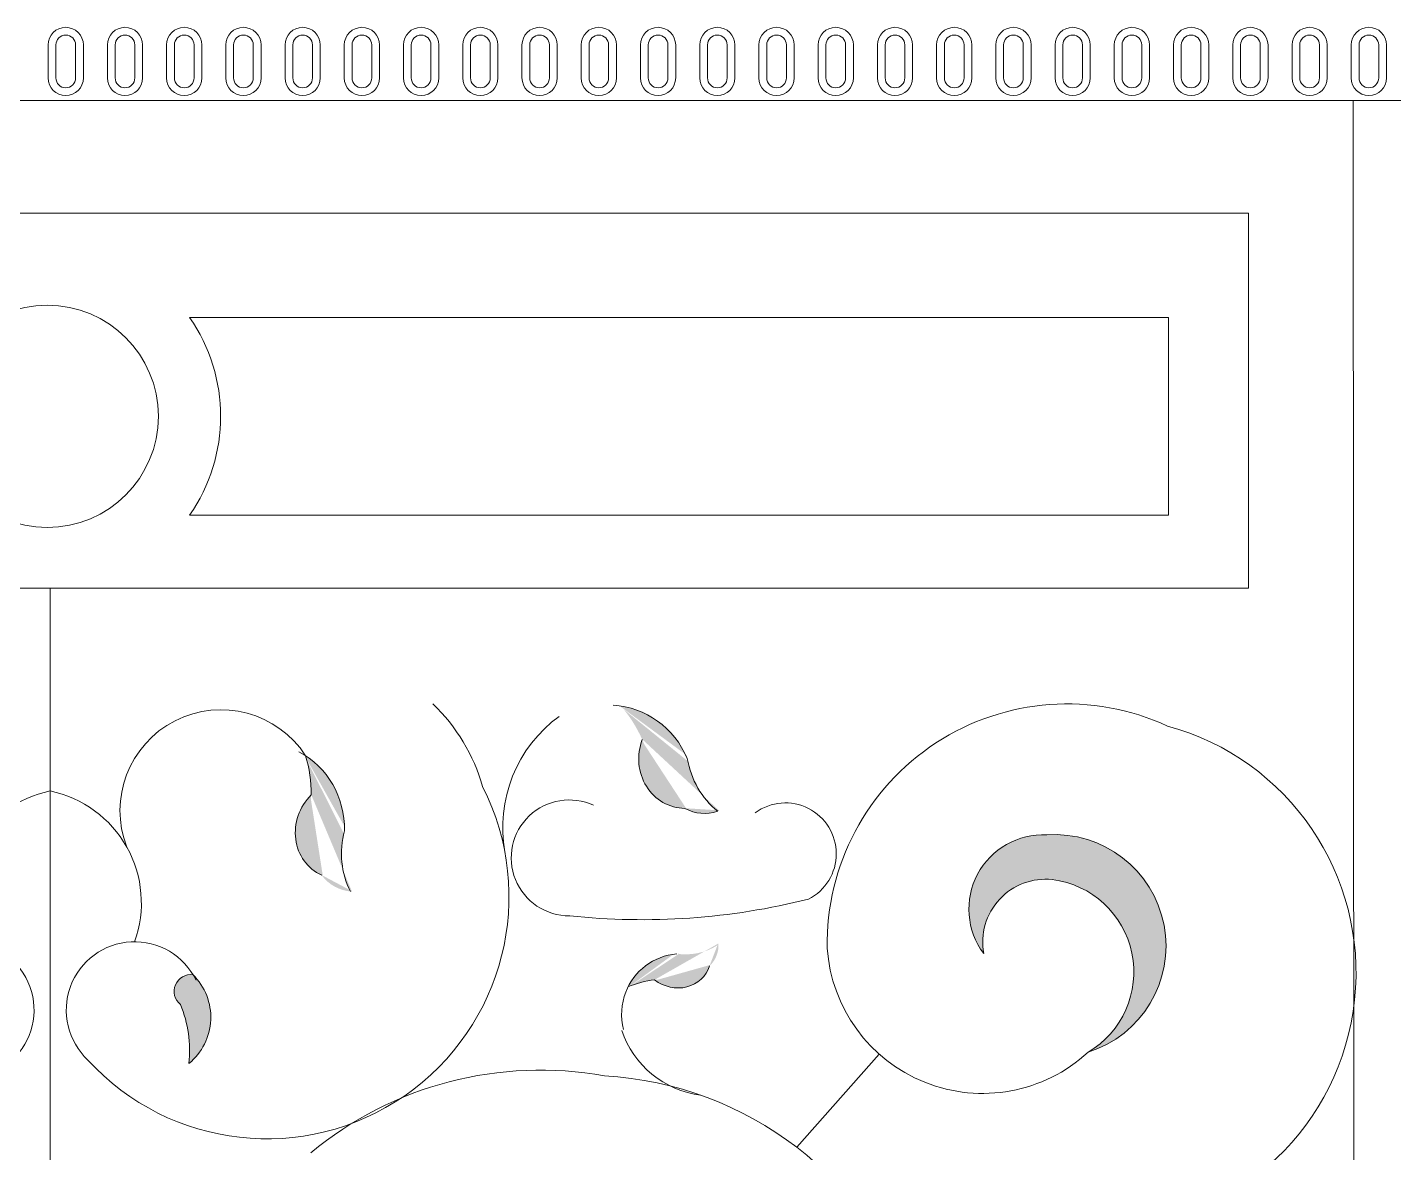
# Model space of a CAD drawing. Header units: inches. Extents: x 16.3 to 32.1, y 12.3 to 22.2.
# Drawn here: x 23.2692 to 23.5114, y 18.3746 to 18.5742 of the extents above; entities that cross this region are included whole.
import ezdxf

# ---------------------------------------------------------------- set-up
doc = ezdxf.new("R2010")
doc.units = ezdxf.units.IN
doc.header["$MEASUREMENT"] = 0

msp = doc.modelspace()

# ---------------------------------------------------------------- hatches: boundary and pattern name
at = {"lineweight": 9}
h = msp.add_hatch(color=256, dxfattribs=at)
edge = h.paths.add_edge_path()
edge.add_ellipse((23.3896810022428, 18.44296237818249), major_axis=(-0.003054262308462937, -0.007665959079349591), ratio=0.9263397930872965, start_angle=353.1262854268903, end_angle=397.7506138810956, ccw=False)
edge.add_ellipse((23.38639664778095, 18.44497706495938), major_axis=(-0.00347163578568185, -0.00871353380384566), ratio=0.9263397930854981, start_angle=271.7918971696282, end_angle=379.3710892101359, ccw=False)
edge.add_ellipse((23.35605541624813, 18.43589682463431), major_axis=(-0.009643824668901823, -0.0242052442896821), ratio=0.9263397930932752, start_angle=138.0295197476756, end_angle=154.270409907259)
edge.add_ellipse((23.37129934515152, 18.43676498136342), major_axis=(-0.006442454473310687, -0.01617005593319201), ratio=0.9263397930883474, start_angle=137.0486262020531, end_angle=192.034291997529, ccw=False)
edge.add_ellipse((23.40125529545925, 18.44820814965419), major_axis=(-0.006034337096128615, -0.01514571329398146), ratio=0.9263397930863889, start_angle=-56.58751874061448, end_angle=-15.87347738905482)
h = msp.add_hatch(color=256, dxfattribs=at)
edge = h.paths.add_edge_path()
edge.add_ellipse((23.32793576569266, 18.42885319259108), major_axis=(-0.00594062797851342, -0.005727511333560475), ratio=0.9263397930872971, start_angle=353.1262854268903, end_angle=397.7506138810956, ccw=False)
edge.add_ellipse((23.32577275298564, 18.43204181660446), major_axis=(-0.006752431388141991, -0.006510191758129875), ratio=0.9263397930854984, start_angle=271.7918971696282, end_angle=379.37108921013595, ccw=False)
edge.add_ellipse((23.29438470686189, 18.43626457112296), major_axis=(-0.01875751617594085, -0.01808460097090956), ratio=0.9263397930932749, start_angle=138.0295197476756, end_angle=154.270409907259)
edge.add_ellipse((23.3086331199294, 18.43077696786016), major_axis=(-0.01253075912576361, -0.01208122527955386), ratio=0.9263397930883468, start_angle=137.0486262020531, end_angle=192.034291997529, ccw=False)
edge.add_ellipse((23.34064333097535, 18.42886609157875), major_axis=(-0.01173695909652754, -0.01131590237407694), ratio=0.926339793086389, start_angle=-56.58751874061448, end_angle=-15.87347738905483)
for points in [[(23.45726049770909, 18.39244815553124, 0.8890552406706848), (23.44994816656408, 18.43099361650834, 0.6344124819785262), (23.43876936045503, 18.40994738925813, -0.5015417618768503), (23.4509344371662, 18.42307181455041, -0.7148687783624631)], [(23.29635473557476, 18.40090228114105, -0.12816759498796), (23.29786758411928, 18.39046001567981, 0.4446220346566569), (23.29858786905426, 18.40620646960841, 0.7520325571158386)]]:
    msp.add_hatch(color=256, dxfattribs=at).paths.add_polyline_path(points)
h = msp.add_hatch(color=256, dxfattribs=at)
edge = h.paths.add_edge_path()
edge.add_ellipse((23.38614685604206, 18.41189094897799), major_axis=(0.004474112844140871, -0.003653639721828371), ratio=0.9263397930872963, start_angle=353.1262854268903, end_angle=397.7506138810956, ccw=False)
edge.add_ellipse((23.38411012707375, 18.41012282874379), major_axis=(0.005085512863547964, -0.004152919797021072), ratio=0.9263397930854984, start_angle=271.7918971696282, end_angle=379.37108921013595, ccw=False)
edge.add_ellipse((23.38378065966606, 18.38795570019933), major_axis=(0.01412699875585865, -0.01153635717122808), ratio=0.9263397930932753, start_angle=138.0295197476756, end_angle=154.270409907259)
edge.add_ellipse((23.38641207803702, 18.39831474740214), major_axis=(0.009437391224270246, -0.007706740676606086), ratio=0.9263397930883472, start_angle=137.0486262020531, end_angle=192.034291997529, ccw=False)
edge.add_ellipse((23.38508300300518, 18.42072240320733), major_axis=(0.00883955023508259, -0.0072185331456135), ratio=0.9263397930863889, start_angle=-56.58751874061448, end_angle=-15.87347738905483)

# ---------------------------------------------------------------- linework, layer by layer
for p, q in [((23.27290409306528, 18.5710509273542), (23.27290409306528, 18.56519011246716)), ((23.27428541732706, 18.5710509273542), (23.27428541732706, 18.56519011246716)), ((23.27776955688233, 18.5710509273542), (23.27776955688233, 18.56519011246716)), ((23.27915088114411, 18.5710509273542), (23.27915088114411, 18.56519011246716)), ((23.28340505675768, 18.5710509273542), (23.28340505675768, 18.56519011246716)), ((23.28478638101947, 18.5710509273542), (23.28478638101947, 18.56519011246716)), ((23.28827052057547, 18.5710509273542), (23.28827052057547, 18.56519011246716)), ((23.28965184483725, 18.5710509273542), (23.28965184483725, 18.56519011246716)), ((23.29390602045009, 18.5710509273542), (23.29390602045009, 18.56519011246716)), ((23.29528734471188, 18.5710509273542), (23.29528734471188, 18.56519011246716)), ((23.29877148426715, 18.5710509273542), (23.29877148426715, 18.56519011246716)), ((23.30015280852894, 18.5710509273542), (23.30015280852894, 18.56519011246716)), ((23.30440698414322, 18.5710509273542), (23.30440698414322, 18.56519011246716)), ((23.30578830840502, 18.5710509273542), (23.30578830840502, 18.56519011246716)), ((23.30927244796028, 18.5710509273542), (23.30927244796028, 18.56519011246716)), ((23.31065377222207, 18.5710509273542), (23.31065377222207, 18.56519011246716)), ((23.31490794783491, 18.5710509273542), (23.31490794783491, 18.56519011246716)), ((23.3162892720967, 18.5710509273542), (23.3162892720967, 18.56519011246716)), ((23.3197734116527, 18.5710509273542), (23.3197734116527, 18.56519011246716)), ((23.32115473591448, 18.5710509273542), (23.32115473591448, 18.56519011246716)), ((23.32540891152805, 18.5710509273542), (23.32540891152805, 18.56519011246716)), ((23.32679023578984, 18.5710509273542), (23.32679023578984, 18.56519011246716)), ((23.3302743753451, 18.5710509273542), (23.3302743753451, 18.56519011246716)), ((23.33165569960689, 18.5710509273542), (23.33165569960689, 18.56519011246716)), ((23.33590987522046, 18.5710509273542), (23.33590987522046, 18.56519011246716)), ((23.33729119948152, 18.5710509273542), (23.33729119948152, 18.56519011246716)), ((23.34077533903751, 18.5710509273542), (23.34077533903751, 18.56519011246716)), ((23.3421566632993, 18.5710509273542), (23.3421566632993, 18.56519011246716)), ((23.34641083891287, 18.5710509273542), (23.34641083891287, 18.56519011246716)), ((23.34779216317465, 18.5710509273542), (23.34779216317465, 18.56519011246716)), ((23.35127630273064, 18.5710509273542), (23.35127630273064, 18.56519011246716)), ((23.35265762699171, 18.5710509273542), (23.35265762699171, 18.56519011246716)), ((23.35691180260528, 18.5710509273542), (23.35691180260528, 18.56519011246716)), ((23.35829312686707, 18.5710509273542), (23.35829312686707, 18.56519011246716)), ((23.36177726642234, 18.5710509273542), (23.36177726642234, 18.56519011246716)), ((23.36315859068412, 18.5710509273542), (23.36315859068412, 18.56519011246716)), ((23.36741276629697, 18.5710509273542), (23.36741276629697, 18.56519011246716)), ((23.36879409055875, 18.5710509273542), (23.36879409055875, 18.56519011246716)), ((23.37227823011474, 18.5710509273542), (23.37227823011474, 18.56519011246716)), ((23.37365955437653, 18.5710509273542), (23.37365955437653, 18.56519011246716)), ((23.3779137299901, 18.5710509273542), (23.3779137299901, 18.56519011246716)), ((23.37929505425189, 18.5710509273542), (23.37929505425189, 18.56519011246716)), ((23.38277919380715, 18.5710509273542), (23.38277919380715, 18.56519011246716)), ((23.38416051806894, 18.5710509273542), (23.38416051806894, 18.56519011246716)), ((23.38841469368251, 18.5710509273542), (23.38841469368251, 18.56519011246716)), ((23.38979601794429, 18.5710509273542), (23.38979601794429, 18.56519011246716)), ((23.39328015749957, 18.5710509273542), (23.39328015749957, 18.56519011246716)), ((23.39466148176135, 18.5710509273542), (23.39466148176135, 18.56519011246716)), ((23.39891565737492, 18.5710509273542), (23.39891565737492, 18.56519011246716)), ((23.40029698163671, 18.5710509273542), (23.40029698163671, 18.56519011246716)), ((23.40378112119269, 18.5710509273542), (23.40378112119269, 18.56519011246716)), ((23.40516244545448, 18.5710509273542), (23.40516244545448, 18.56519011246716)), ((23.40941662106734, 18.5710509273542), (23.40941662106734, 18.56519011246716)), ((23.41079794532912, 18.5710509273542), (23.41079794532912, 18.56519011246716)), ((23.41428208488438, 18.5710509273542), (23.41428208488438, 18.56519011246716)), ((23.41566340914617, 18.5710509273542), (23.41566340914617, 18.56519011246716)), ((23.41991758475974, 18.5710509273542), (23.41991758475974, 18.56519011246716)), ((23.42129890902153, 18.5710509273542), (23.42129890902153, 18.56519011246716)), ((23.42478304857752, 18.5710509273542), (23.42478304857752, 18.56519011246716)), ((23.42616437283931, 18.5710509273542), (23.42616437283931, 18.56519011246716)), ((23.43041854845215, 18.5710509273542), (23.43041854845215, 18.56519011246716)), ((23.43179987271394, 18.5710509273542), (23.43179987271394, 18.56519011246716)), ((23.43528401226992, 18.5710509273542), (23.43528401226992, 18.56519011246716)), ((23.43666533653099, 18.5710509273542), (23.43666533653099, 18.56519011246716)), ((23.44091951214528, 18.5710509273542), (23.44091951214528, 18.56519011246716)), ((23.44230083640708, 18.5710509273542), (23.44230083640708, 18.56519011246716)), ((23.44578497596234, 18.5710509273542), (23.44578497596234, 18.56519011246716)), ((23.44716630022413, 18.5710509273542), (23.44716630022413, 18.56519011246716)), ((23.45142047583698, 18.5710509273542), (23.45142047583698, 18.56519011246716)), ((23.45280180009876, 18.5710509273542), (23.45280180009876, 18.56519011246716)), ((23.45628593965476, 18.5710509273542), (23.45628593965476, 18.56519011246716)), ((23.45766726391654, 18.5710509273542), (23.45766726391654, 18.56519011246716)), ((23.46192143952938, 18.5710509273542), (23.46192143952938, 18.56519011246716)), ((23.46330276379117, 18.5710509273542), (23.46330276379117, 18.56519011246716)), ((23.46678690334644, 18.5710509273542), (23.46678690334644, 18.56519011246716)), ((23.46816822760822, 18.5710509273542), (23.46816822760822, 18.56519011246716)), ((23.47242240322252, 18.5710509273542), (23.47242240322252, 18.56519011246716)), ((23.47380372748358, 18.5710509273542), (23.47380372748358, 18.56519011246716)), ((23.47728786703957, 18.5710509273542), (23.47728786703957, 18.56519011246716)), ((23.47866919130136, 18.5710509273542), (23.47866919130136, 18.56519011246716)), ((23.48292336691421, 18.5710509273542), (23.48292336691421, 18.56519011246716)), ((23.48430469117599, 18.5710509273542), (23.48430469117599, 18.56519011246716)), ((23.48778883073198, 18.5710509273542), (23.48778883073198, 18.56519011246716)), ((23.48917015499377, 18.5710509273542), (23.48917015499377, 18.56519011246716)), ((23.49342433060733, 18.5710509273542), (23.49342433060733, 18.56519011246716)), ((23.49480565486912, 18.5710509273542), (23.49480565486912, 18.56519011246716)), ((23.49828979442439, 18.5710509273542), (23.49828979442439, 18.56519011246716)), ((23.49967111868618, 18.5710509273542), (23.49967111868618, 18.56519011246716)), ((23.50392529429902, 18.5710509273542), (23.50392529429902, 18.56519011246716)), ((23.50530661856081, 18.5710509273542), (23.50530661856081, 18.56519011246716)), ((23.5087907581168, 18.5710509273542), (23.5087907581168, 18.56519011246716)), ((23.5101720823786, 18.5710509273542), (23.5101720823786, 18.56519011246716)), ((23.5591460247794, 18.56118154882159), (22.97410054789885, 18.56118154882159)), ((23.56523447372012, 18.56118154882159), (22.97410054789885, 18.56118154882159)), ((23.27273942347509, 18.56118154882159), (22.98633282217077, 18.56118154882159)), ((23.27273942347509, 18.56118154882159), (23.5591460247794, 18.56118154882159)), ((23.50426451024745, 18.56118154882159), (23.50478601233372, 17.71139646131428)), ((23.27273942347509, 18.54119499354951), (23.05978805382478, 18.54119499354951)), ((23.27273942347509, 18.54119499354951), (23.48569079312539, 18.54119499354951)), ((23.48569079312539, 18.54119499354951), (23.48569079312539, 18.47475145187777)), ((23.29799511620165, 18.52273839942268), (23.47153169917554, 18.52273839942268)), ((23.47153169917554, 18.52273839942268), (23.47153169917554, 18.48767100203875)), ((23.47153169917554, 18.48767100203875), (23.29799511620165, 18.48767100203875)), ((23.05978805382478, 18.47475145187777), (23.27273942347509, 18.47475145187777)), ((23.48569079312539, 18.47475145187777), (23.27273942347509, 18.47475145187777)), ((23.27326092556063, 18.47475145187777), (23.27326092556063, 17.71139646131428)), ((23.40561829495439, 18.37559340121781), (23.42025919342534, 18.3921043746583))]:
    msp.add_line(p, q, dxfattribs=at)
for centre, radius, start, end in [((23.27602748710469, 18.5710509273542), 0.003123394039518283, 0, 180), ((23.27602748710469, 18.5710509273542), 0.001742069777861436, 0, 180), ((23.28652845079711, 18.5710509273542), 0.003123394039518283, 0, 180), ((23.28652845079711, 18.5710509273542), 0.001742069777861436, 0, 180), ((23.29702941449024, 18.5710509273542), 0.003123394039518283, 0, 180), ((23.29702941449024, 18.5710509273542), 0.001742069777861436, 0, 180), ((23.30753037818192, 18.5710509273542), 0.003123394039518283, 0, 180), ((23.30753037818192, 18.5710509273542), 0.001742069777861436, 0, 180), ((23.31803134187506, 18.5710509273542), 0.003123394039518283, 0, 180), ((23.31803134187506, 18.5710509273542), 0.001742069777861436, 0, 180), ((23.32853230556746, 18.5710509273542), 0.003123394039518283, 0, 180), ((23.32853230556746, 18.5710509273542), 0.001742069777861436, 0, 180), ((23.33903326925915, 18.5710509273542), 0.003123394039518283, 0, 180), ((23.33903326925915, 18.5710509273542), 0.001742069777861436, 0, 180), ((23.34953423295229, 18.5710509273542), 0.003123394039518283, 0, 180), ((23.34953423295229, 18.5710509273542), 0.001742069777861436, 0, 180), ((23.3600351966447, 18.5710509273542), 0.003123394039518283, 0, 180), ((23.3600351966447, 18.5710509273542), 0.001742069777861436, 0, 180), ((23.37053616033711, 18.5710509273542), 0.003123394039518283, 0, 180), ((23.37053616033711, 18.5710509273542), 0.001742069777861436, 0, 180), ((23.38103712402953, 18.5710509273542), 0.003123394039518283, 0, 180), ((23.38103712402953, 18.5710509273542), 0.001742069777861436, 0, 180), ((23.39153808772193, 18.5710509273542), 0.003123394039518283, 0, 180), ((23.39153808772193, 18.5710509273542), 0.001742069777861436, 0, 180), ((23.40203905141434, 18.5710509273542), 0.003123394039518283, 0, 180), ((23.40203905141434, 18.5710509273542), 0.001742069777861436, 0, 180), ((23.41254001510747, 18.5710509273542), 0.003123394039518283, 0, 180), ((23.41254001510747, 18.5710509273542), 0.001742069777861436, 0, 180), ((23.42304097879916, 18.5710509273542), 0.003123394039518283, 0, 180), ((23.42304097879916, 18.5710509273542), 0.001742069777861436, 0, 180), ((23.4335419424923, 18.5710509273542), 0.003123394039518283, 0, 180), ((23.4335419424923, 18.5710509273542), 0.001742069777861436, 0, 180), ((23.44404290618398, 18.5710509273542), 0.003123394039518283, 0, 180), ((23.44404290618398, 18.5710509273542), 0.001742069777861436, 0, 180), ((23.4545438698764, 18.5710509273542), 0.003123394039518283, 0, 180), ((23.4545438698764, 18.5710509273542), 0.001742069777861436, 0, 180), ((23.46504483356952, 18.5710509273542), 0.003123394039518283, 0, 180), ((23.46504483356952, 18.5710509273542), 0.001742069777861436, 0, 180), ((23.47554579726121, 18.5710509273542), 0.003123394039518283, 0, 180), ((23.47554579726121, 18.5710509273542), 0.001742069777861436, 0, 180), ((23.48604676095435, 18.5710509273542), 0.003123394039518283, 0, 180), ((23.48604676095435, 18.5710509273542), 0.001742069777861436, 0, 180), ((23.49654772464675, 18.5710509273542), 0.003123394039518283, 0, 180), ((23.49654772464675, 18.5710509273542), 0.001742069777861436, 0, 180), ((23.50704868833917, 18.5710509273542), 0.003123394039518283, 0, 180), ((23.50704868833917, 18.5710509273542), 0.001742069777861436, 0, 180), ((23.27602748710469, 18.56519011246716), 0.003123394039518283, 180, 0), ((23.27602748710469, 18.56519011246716), 0.001742069777861436, 180, 0), ((23.28652845079711, 18.56519011246716), 0.003123394039518283, 180, 0), ((23.28652845079711, 18.56519011246716), 0.001742069777861436, 180, 0), ((23.29702941449024, 18.56519011246716), 0.003123394039518283, 180, 0), ((23.29702941449024, 18.56519011246716), 0.001742069777861436, 180, 0), ((23.30753037818192, 18.56519011246716), 0.003123394039518283, 180, 0), ((23.30753037818192, 18.56519011246716), 0.001742069777861436, 180, 0), ((23.31803134187506, 18.56519011246716), 0.003123394039518283, 180, 0), ((23.31803134187506, 18.56519011246716), 0.001742069777861436, 180, 0), ((23.32853230556746, 18.56519011246716), 0.003123394039518283, 180, 0), ((23.32853230556746, 18.56519011246716), 0.001742069777861436, 180, 0), ((23.33903326925915, 18.56519011246716), 0.003123394039518283, 180, 0), ((23.33903326925915, 18.56519011246716), 0.001742069777861436, 180, 0), ((23.34953423295229, 18.56519011246716), 0.003123394039518283, 180, 0), ((23.34953423295229, 18.56519011246716), 0.001742069777861436, 180, 0), ((23.3600351966447, 18.56519011246716), 0.003123394039518283, 180, 0), ((23.3600351966447, 18.56519011246716), 0.001742069777861436, 180, 0), ((23.37053616033711, 18.56519011246716), 0.003123394039518283, 180, 0), ((23.37053616033711, 18.56519011246716), 0.001742069777861436, 180, 0), ((23.38103712402953, 18.56519011246716), 0.003123394039518283, 180, 0), ((23.38103712402953, 18.56519011246716), 0.001742069777861436, 180, 0), ((23.39153808772193, 18.56519011246716), 0.003123394039518283, 180, 0), ((23.39153808772193, 18.56519011246716), 0.001742069777861436, 180, 0), ((23.40203905141434, 18.56519011246716), 0.003123394039518283, 180, 0), ((23.40203905141434, 18.56519011246716), 0.001742069777861436, 180, 0), ((23.41254001510747, 18.56519011246716), 0.003123394039518283, 180, 0), ((23.41254001510747, 18.56519011246716), 0.001742069777861436, 180, 0), ((23.42304097879916, 18.56519011246716), 0.003123394039518283, 180, 0), ((23.42304097879916, 18.56519011246716), 0.001742069777861436, 180, 0), ((23.4335419424923, 18.56519011246716), 0.003123394039518283, 180, 0), ((23.4335419424923, 18.56519011246716), 0.001742069777861436, 180, 0), ((23.44404290618398, 18.56519011246716), 0.003123394039518283, 180, 0), ((23.44404290618398, 18.56519011246716), 0.001742069777861436, 180, 0), ((23.4545438698764, 18.56519011246716), 0.003123394039518283, 180, 0), ((23.4545438698764, 18.56519011246716), 0.001742069777861436, 180, 0), ((23.46504483356952, 18.56519011246716), 0.003123394039518283, 180, 0), ((23.46504483356952, 18.56519011246716), 0.001742069777861436, 180, 0), ((23.47554579726121, 18.56519011246716), 0.003123394039518283, 180, 0), ((23.47554579726121, 18.56519011246716), 0.001742069777861436, 180, 0), ((23.48604676095435, 18.56519011246716), 0.003123394039518283, 180, 0), ((23.48604676095435, 18.56519011246716), 0.001742069777861436, 180, 0), ((23.49654772464675, 18.56519011246716), 0.003123394039518283, 180, 0), ((23.49654772464675, 18.56519011246716), 0.001742069777861436, 180, 0), ((23.50704868833917, 18.56519011246716), 0.003123394039518283, 180, 0), ((23.50704868833917, 18.56519011246716), 0.001742069777861436, 180, 0), ((23.27273942347509, 18.50520470073071), 0.01970791742522374, 90, 270), ((23.27273942347509, 18.50520470073071), 0.01970791742522374, 270, 90), ((23.27273942347509, 18.50520470073071), 0.03074541599949801, 325.2297864820451, 34.7702135179549), ((23.31842829187041, 18.43060183856148), 0.03274631517867296, 15.84100949755065, 46.1398709953012), ((23.45354066638971, 18.4116976646809), 0.04251536287294035, 65.20249535918641, 181.0486913158925), ((23.30353854190255, 18.43528244212582), 0.01789354954804385, 32.94235317226013, 201.1493152276078), ((23.45940518799951, 18.40652360736788), 0.04537578247520231, 273.1825188144132, 74.70849731378352), ((23.31165746117115, 18.42005194915989), 0.04294961635460406, 222.4359148701662, 26.98487436723988), ((23.27735634951429, 18.4189258461145), 0.02026751362594181, 101.6579393120196, 199.8584459297794), ((23.26916550160843, 18.4189258461145), 0.02026751362594181, 340.1415540702201, 78.34206068798035), ((23.36528193025219, 18.42691191540933), 0.01027696346147449, 65.09292116462905, 270.469227049337), ((23.40360022263232, 18.42763297838531), 0.009029764982724472, 297.0995866779203, 126.1322498914996), ((23.44931435587273, 18.41783831586487), 0.01317056001352521, 87.24167318599285, 216.8078800272219), ((23.45133271070878, 18.41128994427652), 0.01975225713382833, 287.4640188597378, 94.01947187132629), ((23.44974832707456, 18.4119710850452), 0.01116391744359771, 83.90110056556047, 190.4438075476673), ((23.44886090329526, 18.40667824553497), 0.01652418372555501, 300.5520763756966, 82.79124684210299), ((23.37819647471531, 18.53751106502349), 0.1215548028224615, 263.9410156521557, 284.0536299564008), ((23.2582940488188, 18.39992586978313), 0.01211515238410486, 313.0390743350714, 154.1687999141261), ((23.28822780230319, 18.39992586978313), 0.01211515238410486, 25.83120008587392, 226.9609256649282), ((23.43856959014433, 18.41275354960144), 0.02759817120560112, 183.8103339103808, 312.6292504254005), ((23.2982373558983, 18.40323185668607), 0.002995193067769525, 83.27954899981695, 231.0569786117818), ((23.29112418914701, 18.39865817745408), 0.01061523585401916, 309.4389929951259, 45.32293381756471), ((23.2770773691807, 18.39277870438157), 0.02091911457223927, 353.6362211617711, 22.85079637564903), ((23.36014290920762, 18.32550684659925), 0.06377989678054932, 79.71005113366688, 129.607228482558), ((23.36801774126815, 18.32661156225588), 0.06174967356838536, 18.24338625754842, 86.7338426898414)]:
    msp.add_arc(centre, radius, start, end, dxfattribs=at)
at = {"lineweight": 9, "extrusion": (0, 0, -0.9999999999999999)}
msp.add_ellipse((23.37129934515152, 18.43676498136342), major_axis=(0.006442454473323018, 0.01617005593317082), ratio=0.9263397930917759, start_param=-0.2966250857729329, end_param=0.7496428910267614, dxfattribs=at)
at = {"lineweight": 9, "extrusion": (0, 0, -1)}
for centre, major_axis, ratio, start_param, end_param in [((23.37499308768444, 18.4334466576029), (0.008499449036315856, 0.02133295111105488), 0.9263397930893562, 4.116126124886094, 5.313844237902456), ((23.3086331199294, 18.43077696786016), (0.01253075912566116, 0.01208122527966577), 0.9263397930869353, -0.2966250857615544, 0.7496428910387523), ((23.40125529545925, 18.44820814965419), (0.00603433709709986, 0.01514571329352069), 0.9263397930858294, 3.41863709769919, 4.129231171082659), ((23.34064333097535, 18.42886609157875), (0.01173695909608446, 0.01131590237455842), 0.9263397930892662, 3.418637097811867, 4.129231171184964), ((23.38641207803703, 18.39831474740214), (-0.009437391224386889, 0.007706740676452517), 0.9263397930953373, -0.2966250857532864, 0.7496428910393603), ((23.38641207803703, 18.39831474740214), (-0.009437391225162932, 0.007706740675032453), 0.9263397930745764, -0.8826739523095563, -0.2966250856292032), ((23.38940529098333, 18.40008156075993), (-0.01245063136685008, 0.01016740589891318), 0.9263397930838501, 4.116126124901936, 5.313844237912135)]:
    msp.add_ellipse(centre, major_axis=major_axis, ratio=ratio, start_param=start_param, end_param=end_param, dxfattribs=at)
at = {"lineweight": 9}
for centre, major_axis, ratio, start_param, end_param in [((23.38639664778095, 18.44497706495938), (0.003471635785581025, 0.008713533803892805), 0.9263397930839559, 1.602070832251935, 3.479681939994002), ((23.2943847068619, 18.43626457112296), (0.01875751617813618, 0.01808460096832856), 0.9263397930874953, -0.7325230689177606, -0.4490660621694874), ((23.32577275298564, 18.43204181660446), (0.00675243138777755, 0.006510191758507811), 0.9263397930868175, 1.602070832210213, 3.479681939946344), ((23.3896810022428, 18.44296237818249), (0.003054262308450915, 0.007665959079364864), 0.9263397930810935, 3.021623702448724, 3.800465160462093), ((23.38411012707375, 18.41012282874379), (-0.005085512863635524, 0.004152919796934442), 0.9263397930840638, 1.602070832245381, 3.479681939989808), ((23.38378065966606, 18.38795570019933), (-0.01412699875580978, 0.0115363571712605), 0.9263397930943456, -0.7325230690416187, -0.4490660623005312)]:
    msp.add_ellipse(centre, major_axis=major_axis, ratio=ratio, start_param=start_param, end_param=end_param, dxfattribs=at)

doc.saveas('drawing.dxf')
